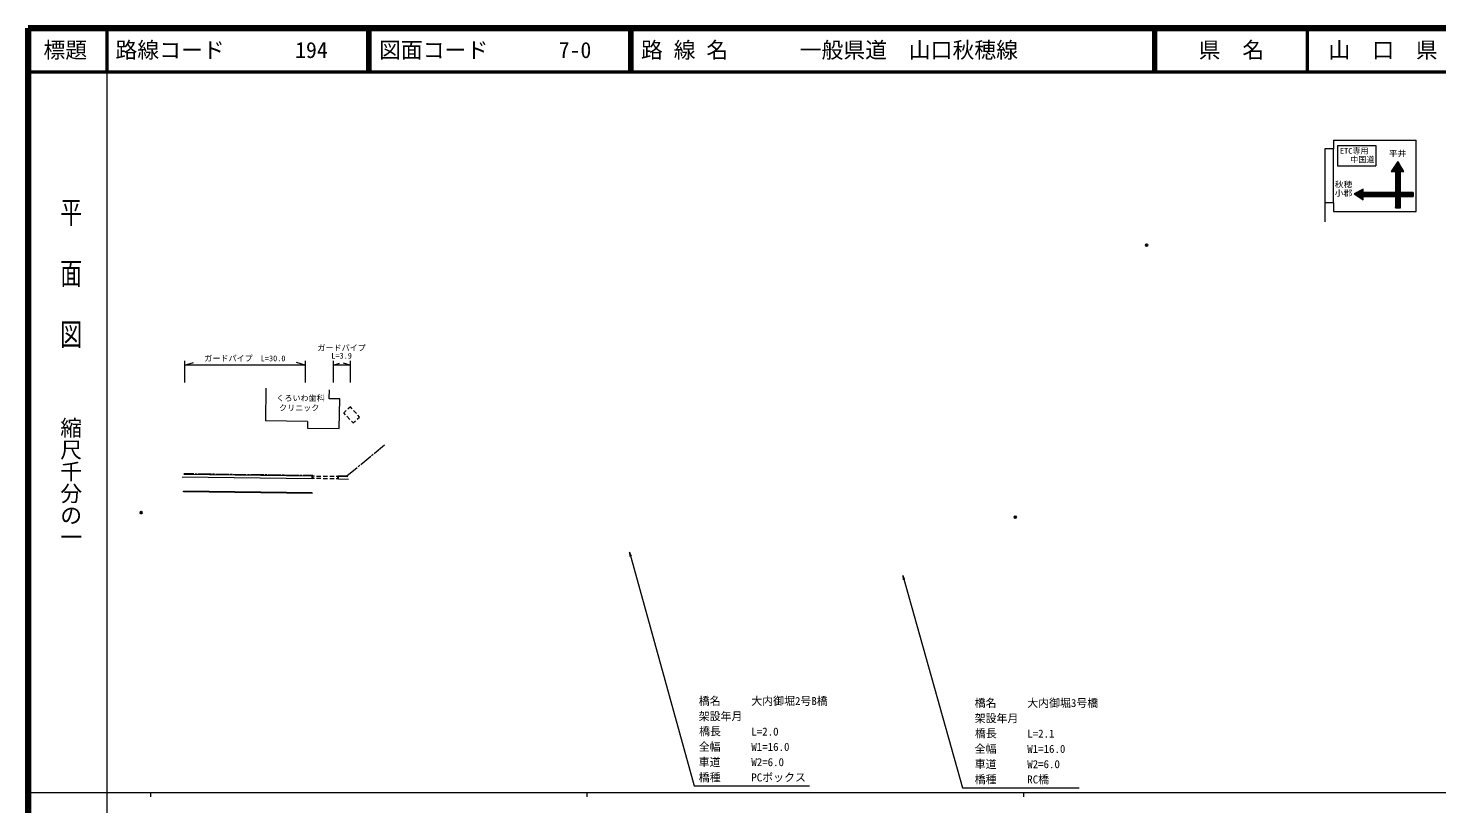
# Model space of a CAD drawing. Units: millimetres, scale not verified. Extents: x 40000 to 680000, y 20000 to 380000.
# Drawn here: x 40000 to 362687, y 202409 to 380000 of the extents above; entities that cross this region are included whole.
import ezdxf
from ezdxf.enums import TextEntityAlignment as Align

# ---------------------------------------------------------------- set-up
doc = ezdxf.new("R2010")
doc.units = ezdxf.units.MM
doc.header["$LTSCALE"] = 1000
doc.header["$PDMODE"] = 32
doc.header["$PDSIZE"] = 500
for name, color, linetype, lineweight in [('M-BGD', 7, 'Continuous', 13), ('M-STR-HTXT', 7, 'Continuous', 13), ('M-STR-STRC', 7, 'Continuous', 13), ('M-TTL', 2, 'Continuous', 140), ('M-TTL-BAND', 7, 'Continuous', 13), ('M-TTL-LINE', 7, 'Continuous', 50)]:
    doc.layers.add(name, color=color, linetype=linetype, lineweight=lineweight)
doc.layers.add('M-OTRS', color=6, linetype='Continuous')
doc.layers.add('M-TTL-TXT', color=7, linetype='Continuous')
doc.styles.add('@ＭＳ ゴシック', font='')
doc.styles.add('ＭＳ ゴシック', font='')
doc.styles.get('@ＭＳ ゴシック').set_extended_font_data('@MS Gothic')
doc.styles.get('ＭＳ ゴシック').set_extended_font_data('MS Gothic')

# ---------------------------------------------------------------- blocks, each defined once
blk = doc.blocks.new('open_arrow')
at = {"color": 0, "linetype": 'Continuous', "lineweight": -2}
blk.add_lwpolyline([(7.5, 1.25), (0, 0), (7.5, -1.25)], dxfattribs=at)

msp = doc.modelspace()

# ---------------------------------------------------------------- linework, layer by layer
at = {"layer": 'M-BGD'}
for p, q in [((94459, 297570), (94352, 290075)), ((108962, 295173), (108991, 297184)), ((111357, 295139), (108962, 295173)), ((111260, 288326), (111357, 295139)), ((112882, 292431), (112319, 291920)), ((112694, 291507), (112319, 291920)), ((113702, 290396), (113030, 291137)), ((113815, 293279), (113252, 292767)), ((114190, 292866), (113815, 293279)), ((115199, 291755), (114526, 292496)), ((115347, 290461), (115910, 290972)), ((115910, 290972), (115535, 291385)), ((104003, 289938), (94352, 290075)), ((104003, 289938), (103982, 288430)), ((103982, 288430), (111260, 288326)), ((114414, 289613), (114039, 290026)), ((114414, 289613), (114977, 290125)), ((119254, 282624), (121642, 284596)), ((116170, 280077), (118483, 281987)), ((118676, 282146), (119061, 282465)), ((105073, 277398), (75620, 277784)), ((77966, 277927), (75684, 277957)), ((78716, 277918), (78216, 277924)), ((81966, 277875), (78966, 277914)), ((82716, 277865), (82216, 277872)), ((85966, 277822), (82966, 277862)), ((86715, 277813), (86216, 277819)), ((89965, 277770), (86965, 277809)), ((90715, 277760), (90215, 277767)), ((93965, 277718), (90965, 277757)), ((94715, 277708), (94215, 277714)), ((97965, 277665), (94965, 277704)), ((98714, 277655), (98214, 277662)), ((101964, 277613), (98964, 277652)), ((102714, 277603), (102214, 277609)), ((105246, 277570), (102964, 277599)), ((105260, 276881), (105246, 277570)), ((113012, 277468), (115399, 279440)), ((115592, 279599), (115978, 279917)), ((75283, 277274), (105066, 276883)), ((105066, 276883), (105073, 277398)), ((105570, 276877), (105066, 276883)), ((105577, 277391), (105073, 277398)), ((107070, 276857), (106070, 276870)), ((107077, 277372), (106077, 277385)), ((108570, 276837), (107570, 276851)), ((108577, 277352), (107577, 277365)), ((110070, 276818), (109070, 276831)), ((110076, 277332), (109076, 277345)), ((111074, 276805), (110570, 276811)), ((111081, 277319), (110576, 277326)), ((110910, 276807), (110917, 277495)), ((110917, 277495), (113012, 277468)), ((111074, 276805), (111081, 277319)), ((111074, 276805), (113357, 276775)), ((113213, 277291), (111081, 277319)), ((75610, 273830), (75613, 274030)), ((105079, 273443), (75610, 273830)), ((105082, 273643), (75613, 274030)), ((105079, 273443), (105082, 273643))]:
    msp.add_line(p, q, dxfattribs=at)
at = {"layer": 'M-OTRS'}
for p in [(296201, 330307), (65884, 269094), (266115, 268027)]:
    msp.add_point(p, dxfattribs=at)
at = {"layer": 'M-STR-HTXT'}
for p, q in [((75834, 303841), (75834, 298841)), ((75834, 302841), (77834, 303441)), ((103451, 302841), (101451, 303441)), ((103451, 303841), (103451, 298841)), ((109851, 303841), (109851, 298841)), ((113751, 303841), (113751, 298841)), ((103451, 302841), (75834, 302841)), ((109851, 302841), (111351, 303291)), ((113751, 302841), (109851, 302841)), ((113751, 302841), (112251, 303291))]:
    msp.add_line(p, q, dxfattribs=at)
for points in [[(177753, 260011), (192539, 206528), (218967, 206528)], [(240360, 254663), (254045, 206056), (280788, 206056)]]:
    msp.add_lwpolyline(points, dxfattribs=at)
at = {"layer": 'M-STR-STRC'}
for p, q in [((338996, 352349), (336996, 352349)), ((336996, 352349), (336996, 335625)), ((338996, 354349), (357941, 354349)), ((338996, 354349), (338996, 352349)), ((338996, 340040), (338996, 352349)), ((339969, 353176), (339969, 348492)), ((339969, 353176), (348714, 353176)), ((348714, 353176), (348714, 348492)), ((357941, 338040), (357941, 354349)), ((352325, 347162), (354087, 348923)), ((352383, 347360), (354034, 349011)), ((352467, 347162), (354140, 348835)), ((352609, 347163), (354194, 348747)), ((352644, 347763), (353980, 349099)), ((352751, 347163), (354247, 348659)), ((352894, 347164), (354300, 348571)), ((352905, 348166), (353927, 349187)), ((353167, 348568), (353874, 349275)), ((354616, 347145), (353177, 348584)), ((354754, 347148), (353232, 348670)), ((354893, 347151), (353288, 348756)), ((355031, 347154), (353344, 348841)), ((355137, 347189), (353399, 348927)), ((353428, 348971), (353820, 349364)), ((354920, 347548), (353455, 349013)), ((354703, 347906), (353511, 349099)), ((354486, 348265), (353566, 349184)), ((354268, 348624), (353622, 349270)), ((354051, 348982), (353677, 349356)), ((353689, 349374), (353767, 349452)), ((353834, 349341), (353733, 349442)), ((339969, 348492), (348714, 348492)), ((352336, 347162), (352286, 347212)), ((352477, 347162), (352342, 347297)), ((352618, 347163), (352398, 347383)), ((352759, 347163), (352453, 347469)), ((352900, 347164), (352509, 347555)), ((353040, 347165), (352565, 347640)), ((353181, 347165), (352620, 347726)), ((354371, 346117), (352676, 347812)), ((354371, 346258), (352731, 347898)), ((354371, 346399), (352787, 347984)), ((354371, 346541), (352843, 348069)), ((354371, 346682), (352898, 348155)), ((354371, 346824), (352954, 348241)), ((354371, 346965), (353010, 348327)), ((353036, 347165), (354354, 348483)), ((354371, 347107), (353065, 348412)), ((354477, 347142), (353121, 348498)), ((353178, 347165), (354407, 348395)), ((353234, 344535), (354371, 345672)), ((353234, 344394), (354371, 345530)), ((353234, 344252), (354371, 345389)), ((353235, 346233), (354780, 347778)), ((353235, 346092), (354834, 347690)), ((353235, 345950), (354371, 347086)), ((353235, 345809), (354371, 346945)), ((353235, 345667), (354371, 346803)), ((353235, 345526), (354371, 346662)), ((353235, 345384), (354371, 346520)), ((353235, 345243), (354371, 346379)), ((354371, 345127), (353235, 346262)), ((353235, 345101), (354371, 346238)), ((354371, 344985), (353235, 346121)), ((353235, 344960), (354371, 346096)), ((354371, 344844), (353235, 345980)), ((353235, 344818), (354371, 345955)), ((354371, 344702), (353235, 345838)), ((353235, 344677), (354371, 345813)), ((354371, 344561), (353235, 345697)), ((354371, 344420), (353235, 345556)), ((354371, 344278), (353235, 345414)), ((353236, 347082), (354460, 348307)), ((353236, 346941), (354514, 348219)), ((353236, 346799), (354567, 348130)), ((353236, 346658), (354620, 348042)), ((353236, 346516), (354674, 347954)), ((353236, 346375), (354727, 347866)), ((354371, 345975), (353236, 347111)), ((354371, 345834), (353236, 346969)), ((354371, 345692), (353236, 346828)), ((354371, 345551), (353236, 346686)), ((354371, 345409), (353236, 346545)), ((354371, 345268), (353236, 346404)), ((354426, 347141), (354887, 347602)), ((354571, 347144), (354941, 347514)), ((354715, 347147), (354994, 347426)), ((354860, 347150), (355047, 347338)), ((355004, 347153), (355101, 347250)), ((355149, 347156), (355154, 347162)), ((343800, 342030), (343867, 342098)), ((344061, 341861), (343839, 342082)), ((343886, 341975), (344169, 342258)), ((344465, 341597), (343931, 342132)), ((343971, 341919), (344470, 342418)), ((344870, 341334), (344024, 342181)), ((344057, 341863), (344772, 342578)), ((345275, 341071), (344116, 342230)), ((344143, 341807), (345073, 342738)), ((345680, 340807), (344208, 342279)), ((344228, 341752), (345375, 342898)), ((345798, 340831), (344301, 342328)), ((344314, 341696), (345676, 343058)), ((345800, 340970), (344393, 342377)), ((344400, 341640), (345800, 343040)), ((344486, 341584), (345802, 342901)), ((345801, 341110), (344486, 342426)), ((344571, 341529), (345804, 342761)), ((345803, 341250), (344578, 342475)), ((344657, 341473), (345806, 342622)), ((345804, 341390), (344670, 342524)), ((344743, 341417), (345808, 342482)), ((345837, 341498), (344763, 342573)), ((344828, 341361), (345871, 342405)), ((345979, 341498), (344855, 342622)), ((344914, 341306), (346012, 342404)), ((346121, 341498), (344947, 342671)), ((345000, 341250), (346153, 342404)), ((346263, 341497), (345040, 342720)), ((345085, 341194), (346294, 342403)), ((346405, 341497), (345132, 342769)), ((345171, 341138), (346435, 342403)), ((346547, 341496), (345225, 342818)), ((345257, 341083), (346577, 342403)), ((346689, 341496), (345317, 342867)), ((345807, 342518), (345409, 342916)), ((345805, 342662), (345502, 342965)), ((345803, 342805), (345594, 343014)), ((345801, 342949), (345686, 343063)), ((345799, 343092), (345779, 343112)), ((345814, 341499), (346718, 342402)), ((346830, 341495), (345921, 342404)), ((345955, 341498), (346859, 342402)), ((346972, 341495), (346063, 342404)), ((346096, 341498), (347000, 342401)), ((347114, 341494), (346205, 342404)), ((346237, 341497), (347141, 342401)), ((347256, 341494), (346347, 342403)), ((346378, 341497), (347282, 342401)), ((347398, 341493), (346488, 342403)), ((346519, 341496), (347423, 342400)), ((347540, 341493), (346630, 342402)), ((346660, 341496), (347564, 342400)), ((347682, 341492), (346772, 342402)), ((346801, 341495), (347705, 342399)), ((347824, 341492), (346914, 342402)), ((346942, 341495), (347846, 342399)), ((347966, 341491), (347056, 342401)), ((347082, 341494), (347987, 342399)), ((348107, 341491), (347198, 342401)), ((347223, 341494), (348128, 342398)), ((348249, 341491), (347339, 342400)), ((347364, 341493), (348269, 342398)), ((348391, 341490), (347481, 342400)), ((347505, 341493), (348410, 342397)), ((348533, 341490), (347623, 342400)), ((347646, 341492), (348551, 342397)), ((348675, 341489), (347765, 342399)), ((347787, 341492), (348692, 342396)), ((348817, 341489), (347907, 342399)), ((347928, 341492), (348833, 342396)), ((348959, 341488), (348049, 342398)), ((348069, 341491), (348974, 342396)), ((349101, 341488), (348190, 342398)), ((348210, 341491), (349115, 342395)), ((349243, 341487), (348332, 342398)), ((348351, 341490), (349256, 342395)), ((349384, 341487), (348474, 342397)), ((348492, 341490), (349397, 342394)), ((349526, 341486), (348616, 342397)), ((348633, 341489), (349538, 342394)), ((349668, 341486), (348758, 342396)), ((348774, 341489), (349679, 342394)), ((349810, 341485), (348900, 342396)), ((348915, 341488), (349820, 342393)), ((349952, 341485), (349041, 342395)), ((349056, 341488), (349961, 342393)), ((350094, 341484), (349183, 342395)), ((349197, 341487), (350102, 342392)), ((350236, 341484), (349325, 342395)), ((349338, 341487), (350243, 342392)), ((350378, 341483), (349467, 342394)), ((349479, 341486), (350384, 342392)), ((350520, 341483), (349609, 342394)), ((349620, 341486), (350525, 342391)), ((350661, 341483), (349751, 342393)), ((349761, 341485), (350666, 342391)), ((350803, 341482), (349892, 342393)), ((349902, 341485), (350807, 342390)), ((350945, 341482), (350034, 342393)), ((350043, 341485), (350948, 342390)), ((351087, 341481), (350176, 342392)), ((350183, 341484), (351089, 342390)), ((351229, 341481), (350318, 342392)), ((350324, 341484), (351230, 342389)), ((351371, 341480), (350460, 342391)), ((350465, 341483), (351371, 342389)), ((351513, 341480), (350602, 342391)), ((350606, 341483), (351512, 342388)), ((351655, 341479), (350743, 342391)), ((350747, 341482), (351653, 342388)), ((351797, 341479), (350885, 342390)), ((350888, 341482), (351794, 342388)), ((351939, 341478), (351027, 342390)), ((351029, 341481), (351935, 342387)), ((352080, 341478), (351169, 342389)), ((351170, 341481), (352076, 342387)), ((352222, 341477), (351311, 342389)), ((351311, 341480), (352217, 342386)), ((351452, 341480), (352358, 342386)), ((352364, 341477), (351453, 342389)), ((351593, 341479), (352499, 342386)), ((352506, 341476), (351594, 342388)), ((351734, 341479), (352640, 342385)), ((352648, 341476), (351736, 342388)), ((351875, 341478), (352781, 342385)), ((352790, 341475), (351878, 342387)), ((352016, 341478), (352922, 342384)), ((352932, 341475), (352020, 342387)), ((352157, 341478), (353063, 342384)), ((353074, 341475), (352162, 342386)), ((352298, 341477), (353204, 342383)), ((353216, 341474), (352303, 342386)), ((352439, 341477), (354371, 343409)), ((354371, 340460), (352445, 342386)), ((352580, 341476), (354371, 343268)), ((354371, 340601), (352587, 342385)), ((352721, 341476), (354371, 343126)), ((354371, 340743), (352729, 342385)), ((352862, 341475), (354371, 342985)), ((354371, 340884), (352871, 342384)), ((353003, 341475), (354371, 342843)), ((354371, 341025), (353013, 342384)), ((353144, 341474), (354371, 342702)), ((354371, 341167), (353154, 342384)), ((353233, 342696), (354371, 343833)), ((353233, 342554), (354371, 343692)), ((353233, 342413), (354371, 343551)), ((354493, 341470), (353233, 342729)), ((354371, 341450), (353233, 342588)), ((353233, 341422), (354371, 342561)), ((354371, 341308), (353233, 342446)), ((353233, 341281), (354371, 342419)), ((353233, 341139), (354473, 342380)), ((353233, 340998), (354614, 342379)), ((353233, 340856), (354755, 342379)), ((353233, 340715), (354896, 342379)), ((353233, 340574), (355037, 342378)), ((353233, 340432), (355178, 342378)), ((353234, 344111), (354371, 345248)), ((353234, 343969), (354371, 345106)), ((353234, 343828), (354371, 344965)), ((353234, 343686), (354371, 344823)), ((353234, 343545), (354371, 344682)), ((353234, 343403), (354371, 344540)), ((354371, 343288), (353234, 344425)), ((353234, 343262), (354371, 344399)), ((354371, 343147), (353234, 344284)), ((353234, 343120), (354371, 344258)), ((354371, 343005), (353234, 344142)), ((353234, 342979), (354371, 344116)), ((354371, 342864), (353234, 344001)), ((353234, 342837), (354371, 343975)), ((354371, 342722), (353234, 343860)), ((354371, 342581), (353234, 343718)), ((354371, 342440), (353234, 343577)), ((355202, 341467), (353234, 343436)), ((355060, 341468), (353234, 343294)), ((354918, 341468), (353234, 343153)), ((354776, 341469), (353234, 343012)), ((354634, 341469), (353234, 342870)), ((354371, 344137), (353235, 345273)), ((354371, 343995), (353235, 345132)), ((354371, 343854), (353235, 344990)), ((354371, 343712), (353235, 344849)), ((354371, 343571), (353235, 344708)), ((354371, 343430), (353235, 344566)), ((357289, 342372), (354371, 342380)), ((354412, 341470), (355319, 342377)), ((355344, 341467), (354431, 342380)), ((354553, 341470), (355460, 342377)), ((355486, 341467), (354573, 342380)), ((354694, 341469), (355601, 342377)), ((355628, 341466), (354715, 342379)), ((354835, 341469), (355742, 342376)), ((355770, 341466), (354856, 342379)), ((354976, 341468), (355883, 342376)), ((355911, 341465), (354998, 342378)), ((355117, 341468), (356025, 342375)), ((356053, 341465), (355140, 342378)), ((355258, 341467), (356166, 342375)), ((356195, 341464), (355282, 342378)), ((355399, 341467), (356307, 342375)), ((356337, 341464), (355424, 342377)), ((355540, 341466), (356448, 342374)), ((356479, 341463), (355566, 342377)), ((355681, 341466), (356589, 342374)), ((356621, 341463), (355707, 342376)), ((355822, 341465), (356730, 342373)), ((356763, 341462), (355849, 342376)), ((355963, 341465), (356871, 342373)), ((356905, 341462), (355991, 342375)), ((356104, 341464), (357012, 342373)), ((357047, 341461), (356133, 342375)), ((356245, 341464), (357153, 342372)), ((357188, 341461), (356275, 342375)), ((356385, 341464), (357289, 342367)), ((357289, 341502), (356417, 342374)), ((356526, 341463), (357289, 342226)), ((357289, 341643), (356558, 342374)), ((356667, 341463), (357289, 342084)), ((357289, 341785), (356700, 342373)), ((357289, 341926), (356842, 342373)), ((357289, 342067), (356984, 342373)), ((357289, 342209), (357126, 342372)), ((357289, 342350), (357268, 342372)), ((357289, 342372), (357289, 341461)), ((338996, 340040), (336996, 340040)), ((338996, 340040), (338996, 338040)), ((345342, 341027), (345805, 341490)), ((345428, 340971), (345804, 341347)), ((345514, 340915), (345802, 341204)), ((345599, 340860), (345801, 341061)), ((345685, 340804), (345799, 340918)), ((345771, 340748), (345797, 340775)), ((353233, 341346), (353233, 341474)), ((354371, 340318), (353233, 341457)), ((353233, 340291), (354371, 341429)), ((354371, 340177), (353233, 341315)), ((353233, 340149), (354371, 341288)), ((354371, 340035), (353233, 341174)), ((353233, 340008), (354371, 341146)), ((354371, 339894), (353233, 341033)), ((353233, 339866), (354371, 341005)), ((354371, 339753), (353233, 340891)), ((353233, 339725), (354371, 340864)), ((354371, 339611), (353233, 340750)), ((353233, 339584), (354371, 340722)), ((354371, 339470), (353233, 340608)), ((353233, 339442), (354371, 340581)), ((354371, 339328), (353233, 340467)), ((353233, 339301), (354371, 340439)), ((354371, 339187), (353233, 340325)), ((353233, 339159), (354371, 340298)), ((354371, 339046), (353233, 340184)), ((353233, 339018), (354371, 340156)), ((354371, 338904), (353233, 340043)), ((354235, 338899), (353233, 339901)), ((354094, 338899), (353233, 339760)), ((353952, 338899), (353233, 339618)), ((353811, 338899), (353233, 339477)), ((353669, 338899), (353233, 339335)), ((353528, 338899), (353233, 339194)), ((353386, 338899), (353233, 339053)), ((353245, 338899), (353233, 338911)), ((353255, 338899), (354371, 340015)), ((353397, 338899), (354371, 339874)), ((353538, 338899), (354371, 339732)), ((353679, 338899), (354371, 339591)), ((353821, 338899), (354371, 339449)), ((353962, 338899), (354371, 339308)), ((354104, 338899), (354371, 339166)), ((354245, 338899), (354371, 339025)), ((354371, 341470), (357289, 341461)), ((356808, 341462), (357289, 341943)), ((356949, 341462), (357289, 341801)), ((357090, 341461), (357289, 341660)), ((357231, 341461), (357289, 341518)), ((338996, 338040), (357941, 338040))]:
    msp.add_line(p, q, dxfattribs=at)
for points in [[(354371, 342380), (354371, 347140), (355157, 347156), (353754, 349473), (352254, 347161), (353236, 347165), (353233, 342383)], [(345798, 343123), (343773, 342048), (345797, 340731), (345805, 341499), (353233, 341474)], [(353233, 342383), (345809, 342405), (345807, 343114)], [(353233, 341346), (353233, 338899), (354371, 338899), (354371, 341470)]]:
    msp.add_lwpolyline(points, dxfattribs=at)
at = {"layer": 'M-TTL'}
for p, q in [((40000, 380000), (40000, 20000)), ((680000, 380000), (40000, 380000))]:
    msp.add_line(p, q, dxfattribs=at)
at = {"layer": 'M-TTL-BAND'}
for p, q in [((58000, 370000), (58000, 20000)), ((40000, 205000), (579000, 205000)), ((68000, 205000), (68000, 204000)), ((168000, 205000), (168000, 204000)), ((268000, 205000), (268000, 204000))]:
    msp.add_line(p, q, dxfattribs=at)
at = {"layer": 'M-TTL-LINE'}
for p, q in [((58000, 380000), (58000, 370000)), ((117750, 380000), (117750, 370000)), ((118250, 380000), (118250, 370000)), ((177750, 380000), (177750, 370000)), ((178250, 380000), (178250, 370000)), ((297750, 380000), (297750, 370000)), ((298250, 380000), (298250, 370000)), ((333000, 380000), (333000, 370000)), ((40000, 370000), (680000, 370000))]:
    msp.add_line(p, q, dxfattribs=at)

# ---------------------------------------------------------------- block references
at = {"layer": 'M-STR-HTXT', "xscale": 133, "yscale": 133}
for p, rotation in [((177753, 260011), 285.5), ((240360, 254663), 285.7)]:
    msp.add_blockref('open_arrow', p, dxfattribs=dict(at, rotation=rotation))

# ---------------------------------------------------------------- texts
at = {"layer": 'M-BGD', "style": 'ＭＳ ゴシック'}
for s, p in [('くろいわ歯科', (102398, 294244)), ('クリニック', (102073, 291999))]:
    msp.add_text(s, height=1320, dxfattribs=at).set_placement(p, align=Align.BOTTOM_CENTER)
at = {"layer": 'M-STR-HTXT', "style": 'ＭＳ ゴシック'}
for s, p in [('ガードパイプ', (111801, 305748)), ('ガードパイプ\u3000L=30.0', (89642, 303341)), ('L=3.9', (111801, 303948))]:
    msp.add_text(s, height=1320, dxfattribs=at).set_placement(p, align=Align.BOTTOM_CENTER)
for s, p in [('橋名', (193613, 224484)), ('大内御堀2号B橋', (205658, 224484)), ('橋名', (256820, 224017)), ('大内御堀3号橋', (268865, 224017)), ('架設年月', (193613, 220984)), ('架設年月', (256820, 220517)), ('橋長', (193681, 217536)), ('L=2.0', (205658, 217484)), ('橋長', (256888, 217069)), ('全幅', (193613, 213984)), ('W1=16.0', (205658, 213984)), ('L=2.1', (268865, 217017)), ('車道', (193613, 210484)), ('全幅', (256820, 213517)), ('W1=16.0', (268865, 213517)), ('W2=6.0', (205658, 210484)), ('車道', (256820, 210017)), ('W2=6.0', (268865, 210017)), ('橋種', (193613, 206984)), ('PCボックス', (205658, 206984)), ('橋種', (256820, 206517)), ('RC橋', (268865, 206517))]:
    msp.add_text(s, height=1833, dxfattribs=at).set_placement(p, align=Align.BOTTOM_LEFT)
at = {"layer": 'M-STR-STRC', "style": 'ＭＳ ゴシック'}
for s, p in [('ETC専用', (343772, 350849)), ('中国道', (345614, 348860))]:
    msp.add_text(s, height=1320, dxfattribs=at).set_placement(p, align=Align.BOTTOM_CENTER)
at = {"layer": 'M-STR-STRC', "style": 'ＭＳ ゴシック', "width": 1.1}
for s, p in [('平井', (353708, 350250)), ('秋穂', (341314, 343157)), ('小郡', (341320, 341158))]:
    msp.add_text(s, height=1320, dxfattribs=at).set_placement(p, align=Align.BOTTOM_CENTER)
at = {"layer": 'M-TTL-BAND', "style": '@ＭＳ ゴシック', "width": 1.4}
msp.add_text('平  面  図', height=3666, rotation=270, dxfattribs=at).set_placement((49777, 306475), align=Align.MIDDLE_RIGHT)
at = {"layer": 'M-TTL-BAND', "style": '@ＭＳ ゴシック'}
msp.add_text('縮尺千分の一', height=3666, rotation=270, dxfattribs=at).set_placement((49777, 261030), align=Align.MIDDLE_RIGHT)
at = {"layer": 'M-TTL-TXT', "style": 'ＭＳ ゴシック'}
for s, p in [('標題', (48500, 375000)), ('県\u3000名', (315625, 375000)), ('山\u3000口\u3000県', (350375, 375000))]:
    msp.add_text(s, height=3666, dxfattribs=at).set_placement(p, align=Align.MIDDLE_CENTER)
for s, p in [('路線コード', (60000, 375000)), ('194', (101142, 375000)), ('図面コード', (120380, 375000)), ('7-0', (161521, 375000)), ('路 線 名', (180380, 375000)), ('一般県道\u3000山口秋穂線', (216734, 375000))]:
    msp.add_text(s, height=3666, dxfattribs=at).set_placement(p, align=Align.MIDDLE_LEFT)

doc.saveas('drawing.dxf')
